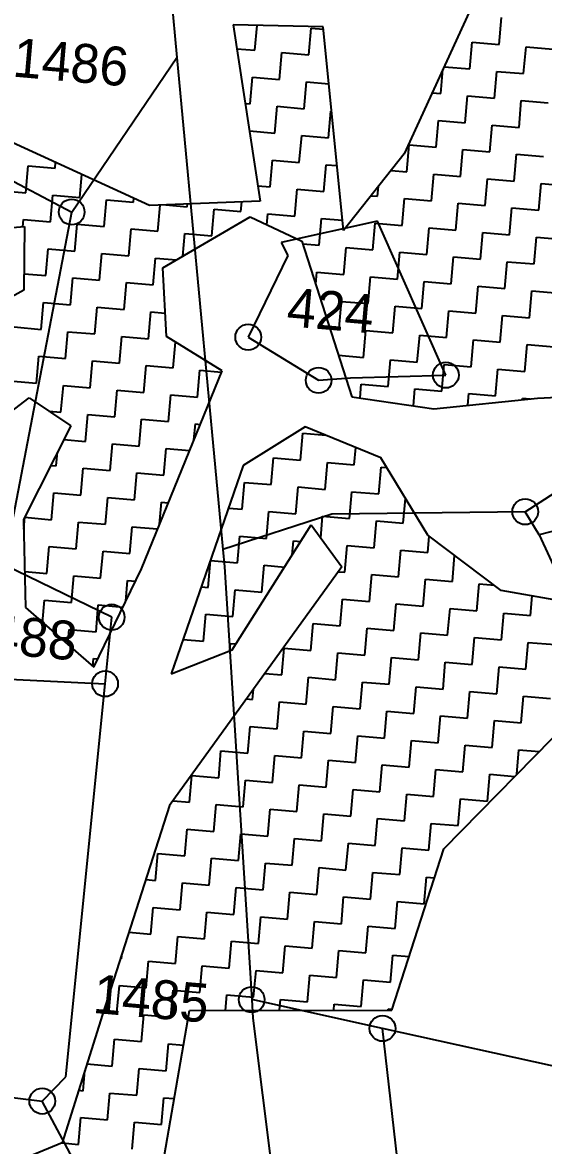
# Model space of a CAD drawing. Header units: metres. Extents: x 302356 to 305648, y 1939949 to 1943623.
# Drawn here: x 303097.6 to 303191.9, y 1942565 to 1942768.2 of the extents above; entities that cross this region are included whole.
import ezdxf

# ---------------------------------------------------------------- set-up
doc = ezdxf.new("R2010")
doc.units = ezdxf.units.M
for name, color, linetype in [('POLY_HATCH', 12, 'Continuous'), ('POLY_PARCEL', 6, 'Continuous'), ('TEXT_PARCEL', 7, 'Continuous')]:
    doc.layers.add(name, color=color, linetype=linetype)
doc.styles.add('TEXT_MAP', font='')
doc.styles.get('TEXT_MAP').set_extended_font_data('Kruti Dev 050')

msp = doc.modelspace()

# ---------------------------------------------------------------- linework, layer by layer
for centre in [(303106.53, 1942733.93), (303138.47, 1942711.28), (303174.22, 1942704.41), (303151.2, 1942703.47), (303188.58, 1942679.68), (303113.77, 1942660.59), (303112.57, 1942648.54), (303139.09, 1942591.37), (303162.75, 1942586.16), (303101.21, 1942573)]:
    msp.add_circle(centre, 2.33)
at = {"layer": 'POLY_HATCH'}
for p, q in [((303181.47, 1942776.82), (303166.7, 1942744.47)), ((303152.04, 1942767.45), (303135.77, 1942767.78)), ((303135.77, 1942767.78), (303140.6, 1942735.89)), ((303155.71, 1942730.6), (303152.04, 1942767.45)), ((303120.61, 1942735.1), (303082.65, 1942752.51)), ((303166.7, 1942744.47), (303155.71, 1942730.6)), ((303140.6, 1942735.89), (303120.61, 1942735.1)), ((303173.86, 1942618.69), (303206.85, 1942652.35)), ((303164.43, 1942589.49), (303173.86, 1942618.69)), ((303121.27, 1942551.29), (303127.85, 1942589.42)), ((303127.85, 1942589.42), (303164.43, 1942589.49))]:
    msp.add_line(p, q, dxfattribs=at)
at = {"layer": 'POLY_HATCH', "linetype": 'Continuous', "ltscale": 10}
for p, q in [((303183.86, 1942764.25), (303184.28, 1942769.11)), ((303139.68, 1942763.2), (303140.07, 1942767.69)), ((303149.41, 1942762.36), (303149.83, 1942767.22)), ((303149.83, 1942767.22), (303152.08, 1942767.02)), ((303136.42, 1942763.49), (303139.68, 1942763.2)), ((303178.57, 1942759.82), (303178.99, 1942764.68)), ((303178.99, 1942764.68), (303183.86, 1942764.25)), ((303188.29, 1942758.97), (303188.72, 1942763.83)), ((303188.72, 1942763.83), (303193.58, 1942763.41)), ((303144.12, 1942757.92), (303144.54, 1942762.78)), ((303144.54, 1942762.78), (303149.41, 1942762.36)), ((303173.29, 1942755.38), (303173.67, 1942759.73)), ((303173.89, 1942760.22), (303178.57, 1942759.82)), ((303183.01, 1942754.53), (303183.43, 1942759.39)), ((303183.43, 1942759.39), (303188.29, 1942758.97)), ((303138.84, 1942753.48), (303139.26, 1942758.34)), ((303139.26, 1942758.34), (303144.12, 1942757.92)), ((303148.56, 1942752.63), (303148.98, 1942757.49)), ((303148.98, 1942757.49), (303153.07, 1942757.14)), ((303171.74, 1942755.51), (303173.29, 1942755.38)), ((303177.72, 1942750.09), (303178.15, 1942754.95)), ((303178.15, 1942754.95), (303183.01, 1942754.53)), ((303137.92, 1942753.56), (303138.84, 1942753.48)), ((303143.27, 1942748.2), (303143.7, 1942753.06)), ((303143.7, 1942753.06), (303148.56, 1942752.63)), ((303187.45, 1942749.25), (303187.87, 1942754.11)), ((303187.87, 1942754.11), (303192.73, 1942753.69)), ((303153, 1942747.35), (303153.42, 1942752.21)), ((303153.42, 1942752.21), (303153.56, 1942752.2)), ((303172.44, 1942745.66), (303172.86, 1942750.52)), ((303172.86, 1942750.52), (303177.72, 1942750.09)), ((303182.16, 1942744.81), (303182.59, 1942749.67)), ((303182.59, 1942749.67), (303187.45, 1942749.25)), ((303138.68, 1942748.6), (303143.27, 1942748.2)), ((303147.71, 1942742.91), (303148.14, 1942747.77)), ((303148.14, 1942747.77), (303153, 1942747.35)), ((303167.16, 1942741.22), (303167.58, 1942746.08)), ((303167.58, 1942746.08), (303172.44, 1942745.66)), ((303176.88, 1942740.37), (303177.3, 1942745.23)), ((303177.3, 1942745.23), (303182.16, 1942744.81)), ((303103.54, 1942741.86), (303103.63, 1942742.89)), ((303142.43, 1942738.47), (303142.85, 1942743.33)), ((303142.85, 1942743.33), (303147.71, 1942742.91)), ((303186.6, 1942739.53), (303187.02, 1942744.39)), ((303187.02, 1942744.39), (303191.88, 1942743.96)), ((303098.26, 1942737.42), (303098.68, 1942742.28)), ((303098.68, 1942742.28), (303103.54, 1942741.86)), ((303107.98, 1942736.58), (303108.34, 1942740.73)), ((303152.15, 1942737.63), (303152.57, 1942742.49)), ((303152.57, 1942742.49), (303154.54, 1942742.32)), ((303164.32, 1942741.47), (303167.16, 1942741.22)), ((303171.59, 1942735.93), (303172.02, 1942740.8)), ((303172.02, 1942740.8), (303176.88, 1942740.37)), ((303140.18, 1942738.67), (303142.43, 1942738.47)), ((303161.87, 1942736.78), (303162.03, 1942738.57)), ((303181.32, 1942735.09), (303181.74, 1942739.95)), ((303181.74, 1942739.95), (303186.6, 1942739.53)), ((303191.04, 1942734.24), (303191.46, 1942739.1)), ((303191.46, 1942739.1), (303196.32, 1942738.68)), ((303093.4, 1942737.85), (303098.26, 1942737.42)), ((303102.69, 1942732.14), (303103.12, 1942737)), ((303103.12, 1942737), (303107.98, 1942736.58)), ((303146.87, 1942733.19), (303147.29, 1942738.05)), ((303147.29, 1942738.05), (303152.15, 1942737.63)), ((303160.69, 1942736.88), (303161.87, 1942736.78)), ((303112.42, 1942731.29), (303112.84, 1942736.15)), ((303112.84, 1942736.15), (303117.7, 1942735.73)), ((303117.7, 1942735.73), (303117.76, 1942736.41)), ((303122.14, 1942730.44), (303122.55, 1942735.18)), ((303123.57, 1942735.22), (303127.42, 1942734.88)), ((303127.42, 1942734.88), (303127.46, 1942735.37)), ((303131.86, 1942729.6), (303132.28, 1942734.46)), ((303132.28, 1942734.46), (303137.14, 1942734.04)), ((303137.14, 1942734.04), (303137.29, 1942735.76)), ((303166.31, 1942731.5), (303166.73, 1942736.36)), ((303166.73, 1942736.36), (303171.59, 1942735.93)), ((303176.03, 1942730.65), (303176.46, 1942735.51)), ((303176.46, 1942735.51), (303181.32, 1942735.09)), ((303185.75, 1942729.8), (303186.18, 1942734.66)), ((303186.18, 1942734.66), (303191.04, 1942734.24)), ((303097.72, 1942731.26), (303097.83, 1942732.56)), ((303097.83, 1942732.56), (303102.69, 1942732.14)), ((303141.83, 1942731.63), (303142.01, 1942733.61)), ((303142.01, 1942733.61), (303146.87, 1942733.19)), ((303151.3, 1942727.91), (303151.73, 1942732.77)), ((303151.73, 1942732.77), (303155.53, 1942732.44)), ((303107.13, 1942726.85), (303107.55, 1942731.71)), ((303107.55, 1942731.71), (303112.42, 1942731.29)), ((303116.85, 1942726.01), (303117.28, 1942730.87)), ((303117.28, 1942730.87), (303122.14, 1942730.44)), ((303161.03, 1942727.06), (303161.45, 1942731.92)), ((303161.45, 1942731.92), (303166.31, 1942731.5)), ((303170.75, 1942726.21), (303171.17, 1942731.07)), ((303171.17, 1942731.07), (303176.03, 1942730.65)), ((303126.64, 1942725.93), (303127, 1942730.02)), ((303127, 1942730.02), (303131.86, 1942729.6)), ((303180.47, 1942725.37), (303180.89, 1942730.23)), ((303180.89, 1942730.23), (303185.75, 1942729.8)), ((303190.19, 1942724.52), (303190.61, 1942729.38)), ((303190.61, 1942729.38), (303195.48, 1942728.96)), ((303101.85, 1942722.42), (303102.27, 1942727.28)), ((303102.27, 1942727.28), (303107.13, 1942726.85)), ((303111.57, 1942721.57), (303111.99, 1942726.43)), ((303111.99, 1942726.43), (303116.85, 1942726.01)), ((303148.34, 1942728.16), (303151.3, 1942727.91)), ((303155.74, 1942722.62), (303156.16, 1942727.48)), ((303156.16, 1942727.48), (303161.03, 1942727.06)), ((303165.46, 1942721.77), (303165.89, 1942726.64)), ((303165.89, 1942726.64), (303170.75, 1942726.21)), ((303121.29, 1942720.72), (303121.71, 1942725.58)), ((303121.71, 1942725.58), (303125.48, 1942725.26)), ((303175.19, 1942720.93), (303175.61, 1942725.79)), ((303175.61, 1942725.79), (303180.47, 1942725.37)), ((303184.91, 1942720.08), (303185.33, 1942724.94)), ((303185.33, 1942724.94), (303190.19, 1942724.52)), ((303097.92, 1942722.76), (303101.85, 1942722.42)), ((303150.69, 1942720.84), (303150.88, 1942723.04)), ((303150.88, 1942723.04), (303155.74, 1942722.62)), ((303106.29, 1942717.13), (303106.71, 1942721.99)), ((303106.71, 1942721.99), (303111.57, 1942721.57)), ((303116.01, 1942716.28), (303116.43, 1942721.15)), ((303116.43, 1942721.15), (303121.29, 1942720.72)), ((303160.18, 1942717.34), (303160.6, 1942722.2)), ((303160.6, 1942722.2), (303165.46, 1942721.77)), ((303169.9, 1942716.49), (303170.32, 1942721.35)), ((303170.32, 1942721.35), (303175.19, 1942720.93)), ((303179.62, 1942715.64), (303180.05, 1942720.5)), ((303180.05, 1942720.5), (303184.91, 1942720.08)), ((303189.35, 1942714.8), (303189.77, 1942719.66)), ((303189.77, 1942719.66), (303194.63, 1942719.24)), ((303101, 1942712.69), (303101.42, 1942717.55)), ((303101.42, 1942717.55), (303106.29, 1942717.13)), ((303110.72, 1942711.85), (303111.15, 1942716.71)), ((303111.15, 1942716.71), (303116.01, 1942716.28)), ((303154.9, 1942712.9), (303155.32, 1942717.76)), ((303155.32, 1942717.76), (303160.18, 1942717.34)), ((303164.62, 1942712.05), (303165.04, 1942716.91)), ((303165.04, 1942716.91), (303169.9, 1942716.49)), ((303120.44, 1942711), (303120.87, 1942715.86)), ((303120.87, 1942715.86), (303123.44, 1942715.64)), ((303174.34, 1942711.21), (303174.76, 1942716.07)), ((303174.76, 1942716.07), (303179.62, 1942715.64)), ((303184.06, 1942710.36), (303184.48, 1942715.22)), ((303184.48, 1942715.22), (303189.35, 1942714.8)), ((303096.14, 1942713.12), (303101, 1942712.69)), ((303105.44, 1942707.41), (303105.86, 1942712.27)), ((303105.86, 1942712.27), (303110.72, 1942711.85)), ((303153.19, 1942713.05), (303154.9, 1942712.9)), ((303159.33, 1942707.61), (303159.76, 1942712.48)), ((303159.76, 1942712.48), (303164.62, 1942712.05)), ((303115.16, 1942706.56), (303115.58, 1942711.42)), ((303115.58, 1942711.42), (303120.44, 1942711)), ((303124.88, 1942705.72), (303125.29, 1942710.39)), ((303169.05, 1942706.77), (303169.48, 1942711.63)), ((303169.48, 1942711.63), (303174.34, 1942711.21)), ((303178.78, 1942705.92), (303179.2, 1942710.78)), ((303179.2, 1942710.78), (303184.06, 1942710.36)), ((303154.8, 1942708.01), (303159.33, 1942707.61)), ((303188.5, 1942705.08), (303188.92, 1942709.94)), ((303188.92, 1942709.94), (303193.78, 1942709.51)), ((303100.15, 1942702.97), (303100.58, 1942707.83)), ((303100.58, 1942707.83), (303105.44, 1942707.41)), ((303109.88, 1942702.13), (303110.3, 1942706.99)), ((303110.3, 1942706.99), (303115.16, 1942706.56)), ((303119.6, 1942701.28), (303120.02, 1942706.14)), ((303120.02, 1942706.14), (303124.88, 1942705.72)), ((303163.77, 1942702.33), (303164.19, 1942707.19)), ((303164.19, 1942707.19), (303169.05, 1942706.77)), ((303173.49, 1942701.48), (303173.92, 1942706.35)), ((303173.92, 1942706.35), (303178.78, 1942705.92)), ((303129.32, 1942700.43), (303129.74, 1942705.29)), ((303129.74, 1942705.29), (303133.65, 1942704.95)), ((303183.21, 1942700.64), (303183.64, 1942705.5)), ((303183.64, 1942705.5), (303188.5, 1942705.08)), ((303095.29, 1942703.39), (303100.15, 1942702.97)), ((303104.59, 1942697.69), (303105.02, 1942702.55)), ((303105.02, 1942702.55), (303109.88, 1942702.13)), ((303158.69, 1942700.28), (303158.91, 1942702.75)), ((303158.91, 1942702.75), (303163.77, 1942702.33)), ((303114.31, 1942696.84), (303114.74, 1942701.7)), ((303114.74, 1942701.7), (303119.6, 1942701.28)), ((303124.04, 1942695.99), (303124.46, 1942700.86)), ((303124.46, 1942700.86), (303129.32, 1942700.43)), ((303168.37, 1942698.87), (303168.63, 1942701.91)), ((303168.63, 1942701.91), (303173.49, 1942701.48)), ((303178.17, 1942698.95), (303178.35, 1942701.06)), ((303178.35, 1942701.06), (303183.21, 1942700.64)), ((303188.05, 1942699.95), (303188.08, 1942700.21)), ((303188.08, 1942700.21), (303189.45, 1942700.09)), ((303102.4, 1942697.88), (303104.59, 1942697.69)), ((303109.03, 1942692.4), (303109.45, 1942697.26)), ((303109.45, 1942697.26), (303114.31, 1942696.84)), ((303118.75, 1942691.56), (303119.18, 1942696.42)), ((303119.18, 1942696.42), (303124.04, 1942695.99)), ((303128.64, 1942692.67), (303128.9, 1942695.57)), ((303128.9, 1942695.57), (303129.79, 1942695.49)), ((303147.92, 1942689.02), (303148.34, 1942693.88)), ((303148.34, 1942693.88), (303152.51, 1942693.51)), ((303105.12, 1942692.74), (303109.03, 1942692.4)), ((303113.47, 1942687.12), (303113.89, 1942691.98)), ((303113.89, 1942691.98), (303118.75, 1942691.56)), ((303103.75, 1942687.97), (303103.96, 1942690.46)), ((303123.19, 1942686.27), (303123.61, 1942691.13)), ((303123.61, 1942691.13), (303127.87, 1942690.76)), ((303157.64, 1942688.17), (303157.91, 1942691.3)), ((303102.75, 1942688.05), (303103.75, 1942687.97)), ((303142.63, 1942684.58), (303143.06, 1942689.44)), ((303143.06, 1942689.44), (303147.92, 1942689.02)), ((303152.36, 1942683.73), (303152.78, 1942688.59)), ((303152.78, 1942688.59), (303157.64, 1942688.17)), ((303162.08, 1942682.89), (303162.5, 1942687.75)), ((303162.5, 1942687.75), (303163.52, 1942687.66)), ((303108.18, 1942682.68), (303108.61, 1942687.54)), ((303108.61, 1942687.54), (303113.47, 1942687.12)), ((303117.91, 1942681.83), (303118.33, 1942686.7)), ((303118.33, 1942686.7), (303123.19, 1942686.27)), ((303137.35, 1942680.14), (303137.77, 1942685)), ((303137.77, 1942685), (303142.63, 1942684.58)), ((303147.07, 1942679.3), (303147.49, 1942684.16)), ((303147.49, 1942684.16), (303152.36, 1942683.73)), ((303102.9, 1942678.24), (303103.32, 1942683.1)), ((303103.32, 1942683.1), (303108.18, 1942682.68)), ((303112.62, 1942677.4), (303113.04, 1942682.26)), ((303113.04, 1942682.26), (303117.91, 1942681.83)), ((303156.79, 1942678.45), (303157.22, 1942683.31)), ((303157.22, 1942683.31), (303162.08, 1942682.89)), ((303166.52, 1942677.6), (303166.91, 1942682.09)), ((303122.42, 1942677.4), (303122.77, 1942681.41)), ((303122.77, 1942681.41), (303124.01, 1942681.3)), ((303134.9, 1942680.35), (303137.35, 1942680.14)), ((303141.79, 1942674.86), (303142.21, 1942679.72)), ((303142.21, 1942679.72), (303147.07, 1942679.3)), ((303097.85, 1942676.54), (303098.04, 1942678.67)), ((303098.04, 1942678.67), (303102.9, 1942678.24)), ((303107.34, 1942672.96), (303107.76, 1942677.82)), ((303107.76, 1942677.82), (303112.62, 1942677.4)), ((303151.59, 1942674.95), (303151.93, 1942678.87)), ((303151.93, 1942678.87), (303156.79, 1942678.45)), ((303161.23, 1942673.16), (303161.65, 1942678.03)), ((303161.65, 1942678.03), (303166.52, 1942677.6)), ((303117.06, 1942672.11), (303117.48, 1942676.97)), ((303117.48, 1942676.97), (303122.08, 1942676.57)), ((303136.5, 1942670.42), (303136.93, 1942675.28)), ((303136.93, 1942675.28), (303141.79, 1942674.86)), ((303146.42, 1942671.82), (303146.65, 1942674.43)), ((303146.65, 1942674.43), (303148.01, 1942674.32)), ((303155.95, 1942668.73), (303156.37, 1942673.59)), ((303156.37, 1942673.59), (303161.23, 1942673.16)), ((303170.95, 1942672.32), (303171.21, 1942675.24)), ((303102.05, 1942668.52), (303102.48, 1942673.38)), ((303102.48, 1942673.38), (303107.34, 1942672.96)), ((303111.77, 1942667.67), (303112.2, 1942672.54)), ((303112.2, 1942672.54), (303117.06, 1942672.11)), ((303165.67, 1942667.88), (303166.09, 1942672.74)), ((303166.09, 1942672.74), (303170.95, 1942672.32)), ((303175.39, 1942667.03), (303175.8, 1942671.78)), ((303131.22, 1942665.98), (303131.64, 1942670.84)), ((303131.64, 1942670.84), (303136.5, 1942670.42)), ((303140.94, 1942665.14), (303141.36, 1942670)), ((303141.36, 1942670), (303145.06, 1942669.67)), ((303098.04, 1942668.87), (303102.05, 1942668.52)), ((303106.49, 1942663.24), (303106.91, 1942668.1)), ((303106.91, 1942668.1), (303111.77, 1942667.67)), ((303154.77, 1942668.83), (303155.95, 1942668.73)), ((303160.38, 1942663.44), (303160.81, 1942668.3)), ((303160.81, 1942668.3), (303165.67, 1942667.88)), ((303170.11, 1942662.6), (303170.53, 1942667.46)), ((303170.53, 1942667.46), (303175.39, 1942667.03)), ((303116.31, 1942663.51), (303116.64, 1942667.25)), ((303116.64, 1942667.25), (303118.06, 1942667.13)), ((303129.99, 1942666.09), (303131.22, 1942665.98)), ((303135.66, 1942660.7), (303136.08, 1942665.56)), ((303136.08, 1942665.56), (303140.94, 1942665.14)), ((303179.83, 1942661.75), (303180.25, 1942666.61)), ((303180.25, 1942666.61), (303182.99, 1942666.37)), ((303101.28, 1942659.63), (303101.63, 1942663.66)), ((303101.63, 1942663.66), (303106.49, 1942663.24)), ((303155.1, 1942659), (303155.52, 1942663.87)), ((303155.52, 1942663.87), (303160.38, 1942663.44)), ((303189.55, 1942660.9), (303189.86, 1942664.44)), ((303110.93, 1942657.95), (303111.35, 1942662.81)), ((303111.35, 1942662.81), (303115.78, 1942662.43)), ((303164.82, 1942658.16), (303165.25, 1942663.02)), ((303165.25, 1942663.02), (303170.11, 1942662.6)), ((303174.54, 1942657.31), (303174.97, 1942662.17)), ((303174.97, 1942662.17), (303179.83, 1942661.75)), ((303184.27, 1942656.47), (303184.69, 1942661.33)), ((303184.69, 1942661.33), (303189.55, 1942660.9)), ((303130.37, 1942656.26), (303130.8, 1942661.12)), ((303130.8, 1942661.12), (303135.66, 1942660.7)), ((303149.82, 1942654.57), (303150.24, 1942659.43)), ((303150.24, 1942659.43), (303155.1, 1942659)), ((303105.83, 1942655.64), (303106.07, 1942658.38)), ((303106.07, 1942658.38), (303110.93, 1942657.95)), ((303159.54, 1942653.72), (303159.96, 1942658.58)), ((303159.96, 1942658.58), (303164.82, 1942658.16)), ((303169.26, 1942652.87), (303169.68, 1942657.74)), ((303169.68, 1942657.74), (303174.54, 1942657.31)), ((303126.71, 1942656.58), (303130.37, 1942656.26)), ((303135.12, 1942654.5), (303135.23, 1942655.84)), ((303135.23, 1942655.84), (303136.23, 1942655.75)), ((303178.98, 1942652.03), (303179.41, 1942656.89)), ((303179.41, 1942656.89), (303184.27, 1942656.47)), ((303188.7, 1942651.18), (303189.13, 1942656.04)), ((303189.13, 1942656.04), (303193.99, 1942655.62)), ((303144.53, 1942650.13), (303144.96, 1942654.99)), ((303144.96, 1942654.99), (303149.82, 1942654.57)), ((303154.25, 1942649.28), (303154.68, 1942654.14)), ((303154.68, 1942654.14), (303159.54, 1942653.72)), ((303163.98, 1942648.44), (303164.4, 1942653.3)), ((303164.4, 1942653.3), (303169.26, 1942652.87)), ((303110.38, 1942651.66), (303110.5, 1942653.09)), ((303110.5, 1942653.09), (303111.23, 1942653.03)), ((303125.07, 1942651.82), (303125.09, 1942651.82)), ((303125.09, 1942651.82), (303125.09, 1942651.89)), ((303173.7, 1942647.59), (303174.12, 1942652.45)), ((303174.12, 1942652.45), (303178.98, 1942652.03)), ((303183.42, 1942646.74), (303183.84, 1942651.6)), ((303183.84, 1942651.6), (303188.7, 1942651.18)), ((303141.48, 1942650.39), (303144.53, 1942650.13)), ((303148.97, 1942644.85), (303149.39, 1942649.71)), ((303149.39, 1942649.71), (303154.25, 1942649.28)), ((303139.25, 1942645.69), (303139.41, 1942647.52)), ((303158.69, 1942644), (303159.11, 1942648.86)), ((303159.11, 1942648.86), (303163.98, 1942648.44)), ((303168.41, 1942643.15), (303168.84, 1942648.01)), ((303168.84, 1942648.01), (303173.7, 1942647.59)), ((303178.14, 1942642.31), (303178.56, 1942647.17)), ((303178.56, 1942647.17), (303183.42, 1942646.74)), ((303138.16, 1942645.79), (303139.25, 1942645.69)), ((303143.69, 1942640.41), (303144.11, 1942645.27)), ((303144.11, 1942645.27), (303148.97, 1942644.85)), ((303187.86, 1942641.46), (303188.28, 1942646.32)), ((303188.28, 1942646.32), (303193.14, 1942645.9)), ((303153.41, 1942639.56), (303153.83, 1942644.42)), ((303153.83, 1942644.42), (303158.69, 1942644)), ((303163.13, 1942638.71), (303163.55, 1942643.58)), ((303163.55, 1942643.58), (303168.41, 1942643.15)), ((303172.85, 1942637.87), (303173.27, 1942642.73)), ((303173.27, 1942642.73), (303178.14, 1942642.31)), ((303182.57, 1942637.02), (303183, 1942641.88)), ((303183, 1942641.88), (303187.86, 1942641.46)), ((303138.4, 1942635.97), (303138.82, 1942640.83)), ((303138.82, 1942640.83), (303143.69, 1942640.41)), ((303148.12, 1942635.12), (303148.55, 1942639.98)), ((303148.55, 1942639.98), (303153.41, 1942639.56)), ((303157.85, 1942634.28), (303158.27, 1942639.14)), ((303158.27, 1942639.14), (303163.13, 1942638.71)), ((303167.57, 1942633.43), (303167.99, 1942638.29)), ((303167.99, 1942638.29), (303172.85, 1942637.87)), ((303177.29, 1942632.58), (303177.71, 1942637.44)), ((303177.71, 1942637.44), (303182.57, 1942637.02)), ((303133.12, 1942631.53), (303133.54, 1942636.39)), ((303133.54, 1942636.39), (303138.4, 1942635.97)), ((303142.84, 1942630.69), (303143.26, 1942635.55)), ((303143.26, 1942635.55), (303148.12, 1942635.12)), ((303187.05, 1942632.15), (303187.43, 1942636.6)), ((303187.43, 1942636.6), (303191.09, 1942636.28)), ((303152.56, 1942629.84), (303152.98, 1942634.7)), ((303152.98, 1942634.7), (303157.85, 1942634.28)), ((303162.28, 1942628.99), (303162.71, 1942633.85)), ((303162.71, 1942633.85), (303167.57, 1942633.43)), ((303172, 1942628.15), (303172.43, 1942633.01)), ((303172.43, 1942633.01), (303177.29, 1942632.58)), ((303127.83, 1942627.09), (303128.26, 1942631.96)), ((303128.26, 1942631.96), (303133.12, 1942631.53)), ((303137.55, 1942626.25), (303137.98, 1942631.11)), ((303137.98, 1942631.11), (303142.84, 1942630.69)), ((303181.73, 1942627.3), (303182.15, 1942632.16)), ((303182.15, 1942632.16), (303186.67, 1942631.77)), ((303147.28, 1942625.4), (303147.7, 1942630.26)), ((303147.7, 1942630.26), (303152.56, 1942629.84)), ((303157, 1942624.55), (303157.42, 1942629.42)), ((303157.42, 1942629.42), (303162.28, 1942628.99)), ((303124.87, 1942627.35), (303127.83, 1942627.09)), ((303166.72, 1942623.71), (303167.14, 1942628.57)), ((303167.14, 1942628.57), (303172, 1942628.15)), ((303176.44, 1942622.86), (303176.87, 1942627.72)), ((303176.87, 1942627.72), (303181.73, 1942627.3)), ((303132.27, 1942621.81), (303132.69, 1942626.67)), ((303132.69, 1942626.67), (303137.55, 1942626.25)), ((303141.99, 1942620.96), (303142.42, 1942625.82)), ((303142.42, 1942625.82), (303147.28, 1942625.4)), ((303151.71, 1942620.12), (303152.14, 1942624.98)), ((303152.14, 1942624.98), (303157, 1942624.55)), ((303161.44, 1942619.27), (303161.86, 1942624.13)), ((303161.86, 1942624.13), (303166.72, 1942623.71)), ((303171.16, 1942618.42), (303171.58, 1942623.28)), ((303171.58, 1942623.28), (303176.44, 1942622.86)), ((303126.99, 1942617.37), (303127.41, 1942622.23)), ((303127.41, 1942622.23), (303132.27, 1942621.81)), ((303136.71, 1942616.53), (303137.13, 1942621.39)), ((303137.13, 1942621.39), (303141.99, 1942620.96)), ((303146.43, 1942615.68), (303146.85, 1942620.54)), ((303146.85, 1942620.54), (303151.71, 1942620.12)), ((303156.15, 1942614.83), (303156.58, 1942619.69)), ((303156.58, 1942619.69), (303161.44, 1942619.27)), ((303165.87, 1942613.99), (303166.3, 1942618.85)), ((303166.3, 1942618.85), (303171.16, 1942618.42)), ((303121.7, 1942612.93), (303122.13, 1942617.8)), ((303122.13, 1942617.8), (303126.99, 1942617.37)), ((303131.42, 1942612.09), (303131.85, 1942616.95)), ((303131.85, 1942616.95), (303136.71, 1942616.53)), ((303141.15, 1942611.24), (303141.57, 1942616.1)), ((303141.57, 1942616.1), (303146.43, 1942615.68)), ((303150.87, 1942610.39), (303151.29, 1942615.26)), ((303151.29, 1942615.26), (303156.15, 1942614.83)), ((303119.95, 1942613.09), (303121.7, 1942612.93)), ((303126.14, 1942607.65), (303126.56, 1942612.51)), ((303126.56, 1942612.51), (303131.42, 1942612.09)), ((303160.59, 1942609.55), (303161.01, 1942614.41)), ((303161.01, 1942614.41), (303165.87, 1942613.99)), ((303170.31, 1942608.7), (303170.74, 1942613.56)), ((303170.74, 1942613.56), (303172.16, 1942613.44)), ((303135.86, 1942606.8), (303136.29, 1942611.66)), ((303136.29, 1942611.66), (303141.15, 1942611.24)), ((303145.58, 1942605.96), (303146.01, 1942610.82)), ((303146.01, 1942610.82), (303150.87, 1942610.39)), ((303155.31, 1942605.11), (303155.73, 1942609.97)), ((303155.73, 1942609.97), (303160.59, 1942609.55)), ((303165.03, 1942604.26), (303165.45, 1942609.13)), ((303165.45, 1942609.13), (303170.31, 1942608.7)), ((303120.86, 1942603.21), (303121.28, 1942608.07)), ((303121.28, 1942608.07), (303126.14, 1942607.65)), ((303130.58, 1942602.37), (303131, 1942607.23)), ((303131, 1942607.23), (303135.86, 1942606.8)), ((303140.3, 1942601.52), (303140.72, 1942606.38)), ((303140.72, 1942606.38), (303145.58, 1942605.96)), ((303150.02, 1942600.67), (303150.44, 1942605.53)), ((303150.44, 1942605.53), (303155.31, 1942605.11)), ((303159.74, 1942599.83), (303160.17, 1942604.69)), ((303160.17, 1942604.69), (303165.03, 1942604.26)), ((303116.89, 1942603.56), (303120.86, 1942603.21)), ((303125.29, 1942597.93), (303125.72, 1942602.79)), ((303125.72, 1942602.79), (303130.58, 1942602.37)), ((303135.02, 1942597.08), (303135.44, 1942601.94)), ((303135.44, 1942601.94), (303140.3, 1942601.52)), ((303144.74, 1942596.24), (303145.16, 1942601.1)), ((303145.16, 1942601.1), (303150.02, 1942600.67)), ((303115.36, 1942598.79), (303115.57, 1942598.77)), ((303115.57, 1942598.77), (303115.65, 1942599.7)), ((303120.01, 1942593.49), (303120.43, 1942598.35)), ((303120.43, 1942598.35), (303125.29, 1942597.93)), ((303154.46, 1942595.39), (303154.88, 1942600.25)), ((303154.88, 1942600.25), (303159.74, 1942599.83)), ((303164.18, 1942594.54), (303164.6, 1942599.4)), ((303164.6, 1942599.4), (303167.55, 1942599.15)), ((303129.73, 1942592.64), (303130.15, 1942597.5)), ((303130.15, 1942597.5), (303135.02, 1942597.08)), ((303139.45, 1942591.8), (303139.88, 1942596.66)), ((303139.88, 1942596.66), (303144.74, 1942596.24)), ((303149.18, 1942590.95), (303149.6, 1942595.81)), ((303149.6, 1942595.81), (303154.46, 1942595.39)), ((303158.9, 1942590.1), (303159.32, 1942594.97)), ((303159.32, 1942594.97), (303164.18, 1942594.54)), ((303114.72, 1942589.05), (303115.15, 1942593.91)), ((303115.15, 1942593.91), (303120.01, 1942593.49)), ((303124.45, 1942588.21), (303124.87, 1942593.07)), ((303124.87, 1942593.07), (303129.73, 1942592.64)), ((303134.35, 1942589.43), (303134.59, 1942592.22)), ((303134.59, 1942592.22), (303139.45, 1942591.8)), ((303144.15, 1942589.45), (303144.31, 1942591.37)), ((303144.31, 1942591.37), (303149.18, 1942590.95)), ((303153.94, 1942589.47), (303154.04, 1942590.53)), ((303154.04, 1942590.53), (303158.9, 1942590.1)), ((303112.31, 1942589.26), (303114.72, 1942589.05)), ((303119.16, 1942583.77), (303119.59, 1942588.63)), ((303119.59, 1942588.63), (303124.45, 1942588.21)), ((303163.74, 1942589.49), (303163.76, 1942589.68)), ((303163.76, 1942589.68), (303164.47, 1942589.62)), ((303113.88, 1942579.33), (303114.3, 1942584.19)), ((303114.3, 1942584.19), (303119.16, 1942583.77)), ((303123.6, 1942578.48), (303124.02, 1942583.35)), ((303124.02, 1942583.35), (303126.76, 1942583.11)), ((303108.59, 1942574.89), (303108.91, 1942578.51)), ((303109.29, 1942579.73), (303113.88, 1942579.33)), ((303118.32, 1942574.05), (303118.74, 1942578.91)), ((303118.74, 1942578.91), (303123.6, 1942578.48)), ((303107.79, 1942574.96), (303108.59, 1942574.89)), ((303113.03, 1942569.61), (303113.46, 1942574.47)), ((303113.46, 1942574.47), (303118.32, 1942574.05)), ((303122.75, 1942568.76), (303123.18, 1942573.62)), ((303123.18, 1942573.62), (303125.09, 1942573.46)), ((303107.75, 1942565.17), (303108.17, 1942570.03)), ((303108.17, 1942570.03), (303113.03, 1942569.61)), ((303117.47, 1942564.32), (303117.89, 1942569.19)), ((303117.89, 1942569.19), (303122.75, 1942568.76)), ((303104.78, 1942565.43), (303107.75, 1942565.17))]:
    msp.add_line(p, q, dxfattribs=at)
at = {"layer": 'POLY_HATCH', "ltscale": 10}
for p, q in [((303122.99, 1942723.81), (303138.83, 1942733.03)), ((303138.83, 1942733.03), (303148.17, 1942728.68)), ((303087.33, 1942730.45), (303098.01, 1942731.28)), ((303098.01, 1942731.28), (303097.89, 1942719.81)), ((303148.17, 1942728.68), (303157.21, 1942700.5)), ((303123.68, 1942711.37), (303122.99, 1942723.81)), ((303097.89, 1942719.81), (303063.52, 1942700.7)), ((303133.75, 1942705.19), (303123.68, 1942711.37)), ((303119.14, 1942669.35), (303133.75, 1942705.19)), ((303088.43, 1942692.35), (303098.84, 1942700.28)), ((303098.84, 1942700.28), (303106.36, 1942695.21)), ((303157.21, 1942700.5), (303172.05, 1942698.33)), ((303172.05, 1942698.33), (303190.78, 1942700.23)), ((303190.78, 1942700.23), (303203.22, 1942700.91)), ((303106.36, 1942695.21), (303097.81, 1942678.28)), ((303148.78, 1942695.05), (303137.56, 1942688.07)), ((303162.44, 1942689.44), (303148.78, 1942695.05)), ((303137.56, 1942688.07), (303124.55, 1942650.32)), ((303170.94, 1942675.44), (303162.44, 1942689.44)), ((303097.81, 1942678.28), (303098.19, 1942662.34)), ((303135.54, 1942654.66), (303149.88, 1942677.28)), ((303149.88, 1942677.28), (303155.42, 1942669.73)), ((303184.22, 1942665.45), (303170.94, 1942675.44)), ((303155.42, 1942669.73), (303124.24, 1942626.48)), ((303110.51, 1942651.54), (303119.14, 1942669.35)), ((303193.79, 1942663.73), (303184.22, 1942665.45)), ((303098.19, 1942662.34), (303110.51, 1942651.54)), ((303124.55, 1942650.32), (303135.54, 1942654.66)), ((303124.24, 1942626.48), (303112.11, 1942588.66)), ((303112.11, 1942588.66), (303104.78, 1942565.43)), ((303104.78, 1942565.43), (303081.86, 1942555.94))]:
    msp.add_line(p, q, dxfattribs=at)
at = {"layer": 'POLY_PARCEL'}
for p, q in [((303121.66, 1942803.97), (303125.57, 1942761.88)), ((303106.53, 1942733.93), (303125.57, 1942761.88)), ((303125.57, 1942761.88), (303133.85, 1942672.87)), ((303081.53, 1942747.12), (303106.53, 1942733.93)), ((303094.33, 1942670.09), (303106.53, 1942733.93)), ((303161.83, 1942732.27), (303144.42, 1942728.43)), ((303174.22, 1942704.41), (303161.83, 1942732.27)), ((303144.42, 1942728.43), (303145.64, 1942726.04)), ((303145.64, 1942726.04), (303138.47, 1942711.28)), ((303138.47, 1942711.28), (303151.2, 1942703.47)), ((303151.2, 1942703.47), (303156.96, 1942703.94)), ((303156.96, 1942703.94), (303174.22, 1942704.41)), ((303188.58, 1942679.68), (303198.3, 1942685.97)), ((303232.16, 1942685.96), (303191.07, 1942675.52)), ((303188.58, 1942679.68), (303153.62, 1942679.22)), ((303191.07, 1942675.52), (303188.58, 1942679.68)), ((303153.62, 1942679.22), (303133.85, 1942672.87)), ((303191.07, 1942675.52), (303203.07, 1942649.51)), ((303133.85, 1942672.87), (303134.15, 1942669.69)), ((303113.77, 1942660.59), (303094.33, 1942670.09)), ((303134.15, 1942669.69), (303139.09, 1942591.37)), ((303112.57, 1942648.54), (303113.77, 1942660.59)), ((303094.08, 1942649.44), (303112.57, 1942648.54)), ((303105.5, 1942577.38), (303112.57, 1942648.54)), ((303162.75, 1942586.16), (303139.09, 1942591.37)), ((303139.09, 1942591.37), (303139.3, 1942588.03)), ((303139.3, 1942588.03), (303152.79, 1942480.84)), ((303168.13, 1942538.78), (303162.75, 1942586.16)), ((303198.18, 1942578.36), (303162.75, 1942586.16)), ((303101.21, 1942573), (303105.5, 1942577.38)), ((303092.55, 1942574.05), (303101.21, 1942573)), ((303132.98, 1942513.49), (303101.21, 1942573))]:
    msp.add_line(p, q, dxfattribs=at)

# ---------------------------------------------------------------- texts
at = {"layer": 'TEXT_PARCEL', "style": 'TEXT_MAP'}
for s, p in [('1486', (303095.68, 1942758.46)), ('424', (303145.26, 1942713.29)), ('1488', (303086.38, 1942654.56)), ('1485', (303110.21, 1942588.99))]:
    msp.add_text(s, height=7.026, rotation=355.0239, dxfattribs=at).set_placement(p)

doc.saveas('drawing.dxf')
